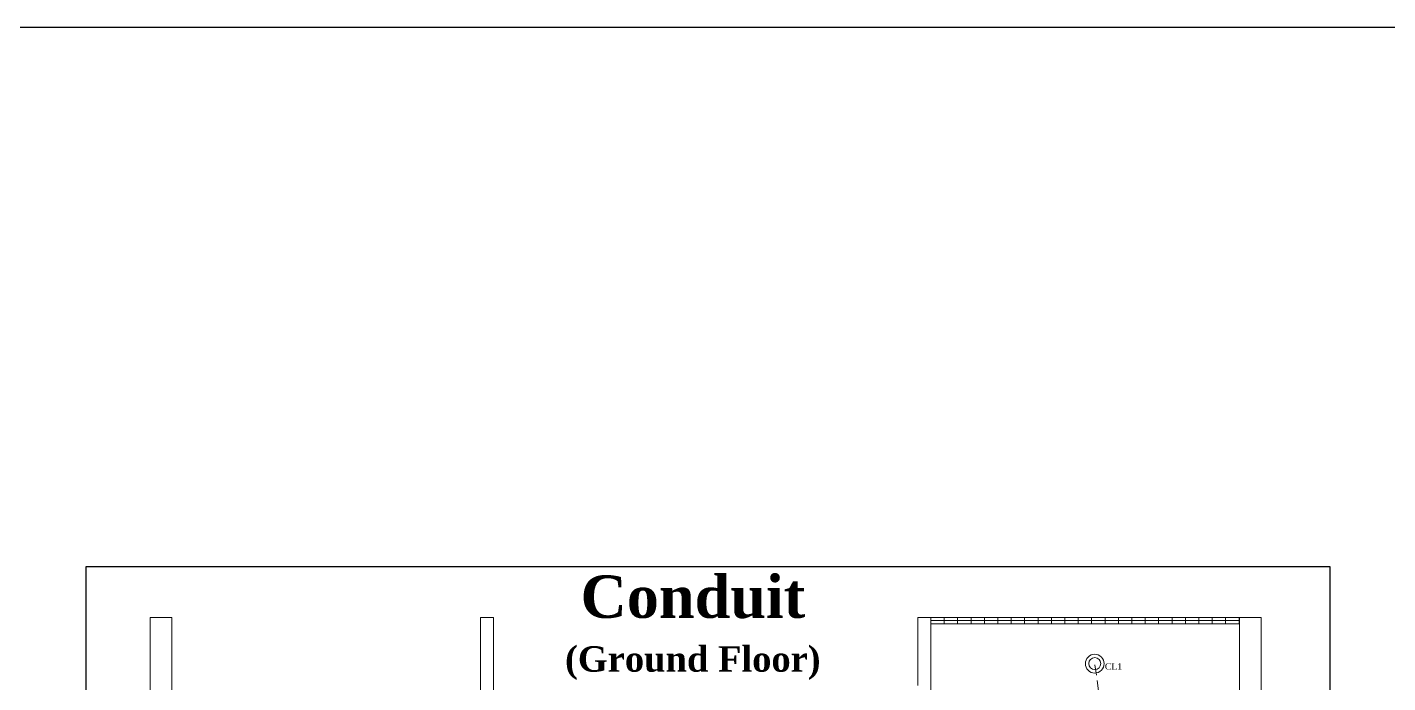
# Model space of a CAD drawing. Header units: inches. Extents: x -5775 to 2930, y 591 to 3437.
# Drawn here: x -3738 to -3097, y 3128 to 3437 of the extents above; entities that cross this region are included whole.
import ezdxf

# ---------------------------------------------------------------- set-up
doc = ezdxf.new("R2010")
doc.units = ezdxf.units.IN
doc.header["$LTSCALE"] = 20
doc.header["$MEASUREMENT"] = 0
doc.linetypes.add('HIDDEN', pattern=[0.375, 0.25, -0.125])
doc.layers.get('0').update_dxf_attribs({"lineweight": 5})
for name, color, linetype, lineweight in [('Baranda', 251, 'Continuous', 5), ('Feature', 6, 'Continuous', 5), ('Fitting', 6, 'Continuous', 5), ('MPS', 5, 'HIDDEN', 5)]:
    doc.layers.add(name, color=color, linetype=linetype, lineweight=lineweight)
for name, color, linetype in [('Box Text', 25, 'Continuous'), ('Fittings Text', 6, 'Continuous'), ('SpecialText', 4, 'Continuous'), ('Text', 250, 'Continuous')]:
    doc.layers.add(name, color=color, linetype=linetype)
doc.styles.get("Standard").update_dxf_attribs({"font": 'times.ttf', "height": 6})

# ---------------------------------------------------------------- blocks, each defined once
blk = doc.blocks.new('Celling Fan')
at = {"layer": 'Feature', "lineweight": 5}
blk.add_ellipse((0, 0), major_axis=(3.09, 3.09), ratio=1, start_param=2.35619449019234, end_param=8.639379797371927, dxfattribs=at)
at = {"layer": 'Fitting'}
blk.add_circle((0, 0), 2.8, dxfattribs=at)

msp = doc.modelspace()

# ---------------------------------------------------------------- hatches: boundary and pattern name
at = {"layer": 'Baranda'}
h = msp.add_hatch(dxfattribs=at)
h.set_pattern_fill('GRATE', color=256, scale=50.480769, style=0)
h.set_pattern_definition([(360, (-3312.4625, 3155.8011), (4e-16, 1.577524), []), (90, (-3312.4625, 3155.801), (-6.3101, 2e-15), [])])
h.paths.add_polyline_path([(-3167.08, 3158.83), (-3312.46, 3158.83), (-3312.46, 3155.8), (-3167.08, 3155.8)])

# ---------------------------------------------------------------- linework, layer by layer
for p, q in [((-3679.96, 3158.84), (-3679.96, 3119.47)), ((-3679.96, 3158.84), (-3669.87, 3158.84)), ((-3669.87, 3158.84), (-3669.87, 3119.47)), ((-3524.48, 3146.73), (-3524.48, 3158.84)), ((-3524.48, 3158.84), (-3518.42, 3158.84)), ((-3518.42, 3158.84), (-3518.42, 3146.73)), ((-3318.52, 3146.73), (-3318.52, 3158.84)), ((-3318.52, 3158.84), (-3312.46, 3158.84)), ((-3312.46, 3158.84), (-3312.46, 3146.73)), ((-3156.98, 3158.84), (-3167.08, 3158.84)), ((-3167.08, 3158.84), (-3167.08, 3119.47)), ((-3156.98, 3158.84), (-3156.98, 3119.47)), ((-3524.48, 3146.73), (-3524.48, 3119.47)), ((-3518.42, 3146.73), (-3518.42, 3119.47)), ((-3318.52, 3146.73), (-3318.52, 3126.75)), ((-3312.46, 3146.73), (-3312.46, 3119.47))]:
    msp.add_line(p, q)
for p, q in [((-3312.46, 3158.83), (-3167.08, 3158.83)), ((-3312.46, 3155.8), (-3167.08, 3155.8))]:
    msp.add_line(p, q, dxfattribs=at)
at = {"layer": 'Box Text'}
msp.add_lwpolyline([(-3710.16, 3182.86), (-3124.61, 3182.86), (-3124.61, 2312.03), (-3710.16, 2312.03)], close=True, dxfattribs=at)
at = {"layer": 'MPS'}
msp.add_line((-3231.38, 3109.37), (-3235.27, 3137.09), dxfattribs=at)
at = {"layer": 'SpecialText'}
msp.add_line((-5775.24, 3436.75), (-353.88, 3436.75), dxfattribs=at)

# ---------------------------------------------------------------- block references
at = {"layer": 'Feature', "xscale": 1.009615384733479, "yscale": 1.009615384733479, "zscale": 1.0096153847325}
msp.add_blockref('Celling Fan', (-3235.27, 3137.09), dxfattribs=at)

# ---------------------------------------------------------------- texts
at = {"layer": 'Fittings Text', "insert": (-3226.45, 3137.28), "char_height": 3.029, "width": 7.4852, "attachment_point": 2}
msp.add_mtext('CL1', dxfattribs=at)
at = {"layer": 'Text', "insert": (-3424.53, 3178.65), "char_height": 5, "width": 346.1864, "attachment_point": 2}
msp.add_mtext('{\\fTimes New Roman|b1|i0|c0|p18;\\H4x;Conduit\\H0.9x;\\P\\H0.6667x;(Ground Floor)}', dxfattribs=at)

doc.saveas('drawing.dxf')
